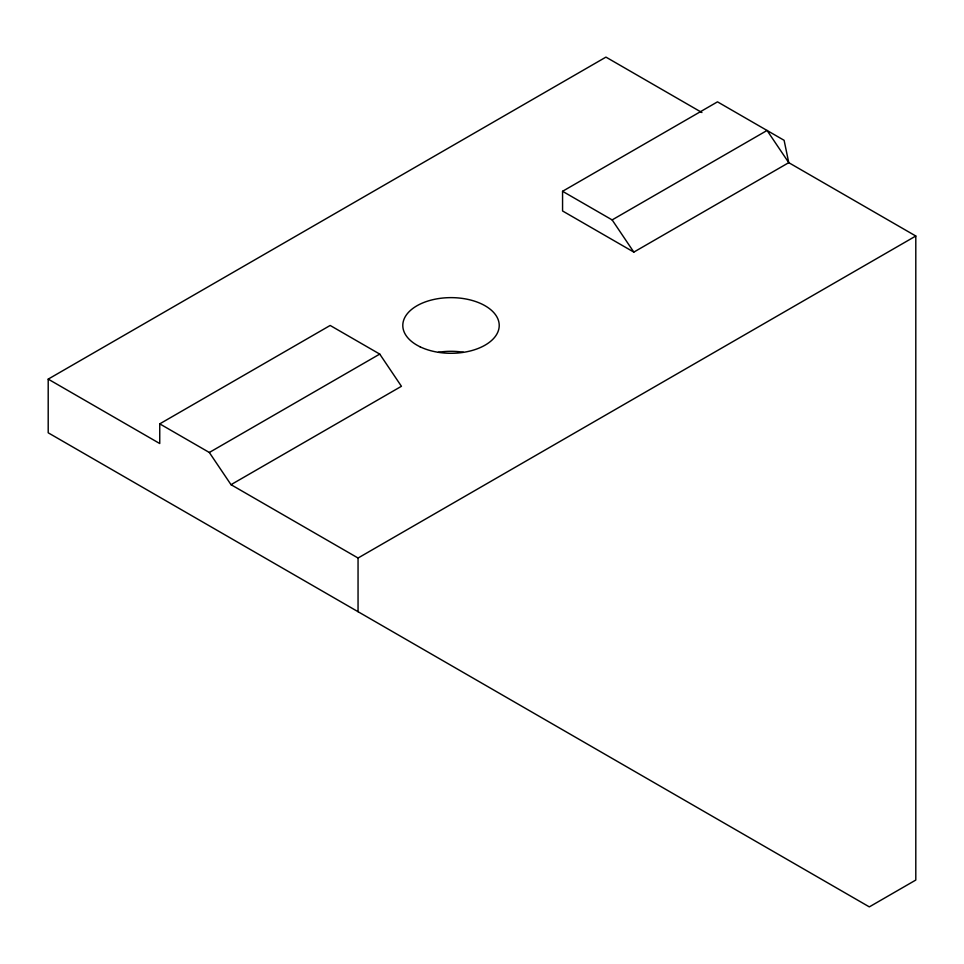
<?xml version="1.0" encoding="UTF-8"?>
<svg xmlns="http://www.w3.org/2000/svg" width="964" height="964" viewBox="0 0 964 964"><rect width="100%" height="100%" fill="white"/><g stroke="black" fill="none" stroke-linecap="round" stroke-linejoin="round"><path stroke-width="1.45" d="M562.566 191.294L717.493 101.847L784.106 140.31L788.757 162.663L633.83 252.11L562.566 210.971L562.566 191.294L612.14 219.913L767.067 130.465L788.757 162.663L915.8 236.011L915.8 880.048L869.323 906.883L48.2 432.8L48.2 379.129L605.946 57.117L701.925 112.535M159.747 423.859L330.17 325.458L379.744 354.089L401.434 386.287L231.011 484.675L209.321 452.478L159.747 423.859L159.747 443.536L48.2 379.129M209.321 452.478L379.744 354.089M231.011 484.675L358.054 558.023L915.8 236.011M612.14 219.913L633.83 252.11M358.054 558.023L358.054 611.694M438.403 352.27A48.2 27.823 0 0 1 463.359 352.234M420.123 346.823A48.2 27.823 0 0 0 498.509 330.218A48.2 27.823 0 0 0 434.415 299.334A48.2 27.823 0 0 0 420.123 346.823"/></g></svg>
